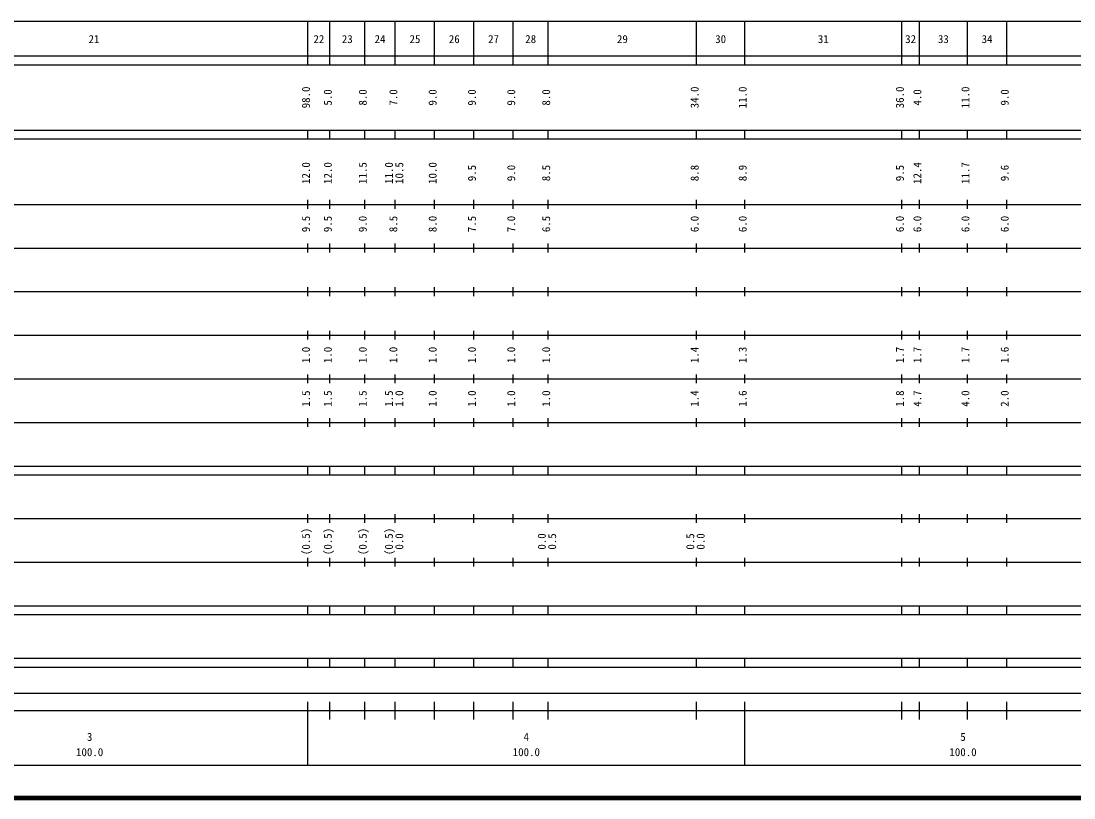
# Model space of a CAD drawing. Units: millimetres on the paper, enlarged 1000 times. Extents: x 40000 to 680000, y 20000 to 380000.
# Drawn here: x 302296 to 543401, y 20000 to 198000 of the extents above; entities that cross this region are included whole.
import ezdxf
from ezdxf.enums import TextEntityAlignment as Align

# ---------------------------------------------------------------- set-up
doc = ezdxf.new("R2010")
doc.units = ezdxf.units.MM
doc.header["$LTSCALE"] = 1000
doc.layers.add('M-TTL', color=7, linetype='Continuous', lineweight=13)
doc.layers.add('M-TTL-BAND', color=7, linetype='Continuous', lineweight=25)
doc.styles.add('ＭＳ ゴシック', font='')
doc.styles.get('ＭＳ ゴシック').set_extended_font_data('MS Gothic')

msp = doc.modelspace()

# ---------------------------------------------------------------- linework, layer by layer
at = {"layer": 'M-TTL', "color": 2, "lineweight": 140}
msp.add_line((40000, 20000), (680000, 20000), dxfattribs=at)
at = {"layer": 'M-TTL-BAND'}
for p, q in [((68000, 198000), (579000, 198000)), ((368000, 188000), (368000, 198000)), ((373000, 188000), (373000, 198000)), ((381000, 188000), (381000, 198000)), ((388000, 188000), (388000, 198000)), ((397000, 188000), (397000, 198000)), ((406000, 188000), (406000, 198000)), ((415000, 188000), (415000, 198000)), ((423000, 188000), (423000, 198000)), ((457000, 188000), (457000, 198000)), ((468000, 188000), (468000, 198000)), ((504000, 188000), (504000, 198000)), ((508000, 188000), (508000, 198000)), ((519000, 188000), (519000, 198000)), ((528000, 188000), (528000, 198000)), ((40000, 190000), (579000, 190000)), ((40000, 188000), (579000, 188000)), ((40000, 173000), (579000, 173000)), ((368000, 171000), (368000, 173000)), ((373000, 171000), (373000, 173000)), ((381000, 171000), (381000, 173000)), ((388000, 171000), (388000, 173000)), ((397000, 171000), (397000, 173000)), ((406000, 171000), (406000, 173000)), ((415000, 171000), (415000, 173000)), ((423000, 171000), (423000, 173000)), ((457000, 171000), (457000, 173000)), ((468000, 171000), (468000, 173000)), ((504000, 171000), (504000, 173000)), ((508000, 171000), (508000, 173000)), ((519000, 171000), (519000, 173000)), ((528000, 171000), (528000, 173000)), ((40000, 171000), (579000, 171000)), ((368000, 155000), (368000, 157000)), ((373000, 155000), (373000, 157000)), ((381000, 155000), (381000, 157000)), ((388000, 155000), (388000, 157000)), ((397000, 155000), (397000, 157000)), ((406000, 155000), (406000, 157000)), ((415000, 155000), (415000, 157000)), ((423000, 155000), (423000, 157000)), ((457000, 155000), (457000, 157000)), ((468000, 155000), (468000, 157000)), ((504000, 155000), (504000, 157000)), ((508000, 155000), (508000, 157000)), ((519000, 155000), (519000, 157000)), ((528000, 155000), (528000, 157000)), ((40000, 156000), (579000, 156000)), ((46000, 146000), (579000, 146000)), ((368000, 145000), (368000, 147000)), ((373000, 145000), (373000, 147000)), ((381000, 145000), (381000, 147000)), ((388000, 145000), (388000, 147000)), ((397000, 145000), (397000, 147000)), ((406000, 145000), (406000, 147000)), ((415000, 145000), (415000, 147000)), ((423000, 145000), (423000, 147000)), ((457000, 145000), (457000, 147000)), ((468000, 145000), (468000, 147000)), ((504000, 145000), (504000, 147000)), ((508000, 145000), (508000, 147000)), ((519000, 145000), (519000, 147000)), ((528000, 145000), (528000, 147000)), ((52000, 136000), (579000, 136000)), ((368000, 135000), (368000, 137000)), ((373000, 135000), (373000, 137000)), ((381000, 135000), (381000, 137000)), ((388000, 135000), (388000, 137000)), ((397000, 135000), (397000, 137000)), ((406000, 135000), (406000, 137000)), ((415000, 135000), (415000, 137000)), ((423000, 135000), (423000, 137000)), ((457000, 135000), (457000, 137000)), ((468000, 135000), (468000, 137000)), ((504000, 135000), (504000, 137000)), ((508000, 135000), (508000, 137000)), ((519000, 135000), (519000, 137000)), ((528000, 135000), (528000, 137000)), ((46000, 126000), (579000, 126000)), ((368000, 125000), (368000, 127000)), ((373000, 125000), (373000, 127000)), ((381000, 125000), (381000, 127000)), ((388000, 125000), (388000, 127000)), ((397000, 125000), (397000, 127000)), ((406000, 125000), (406000, 127000)), ((415000, 125000), (415000, 127000)), ((423000, 125000), (423000, 127000)), ((457000, 125000), (457000, 127000)), ((468000, 125000), (468000, 127000)), ((504000, 125000), (504000, 127000)), ((508000, 125000), (508000, 127000)), ((519000, 125000), (519000, 127000)), ((528000, 125000), (528000, 127000)), ((52000, 116000), (579000, 116000)), ((368000, 115000), (368000, 117000)), ((373000, 115000), (373000, 117000)), ((381000, 115000), (381000, 117000)), ((388000, 115000), (388000, 117000)), ((397000, 115000), (397000, 117000)), ((406000, 115000), (406000, 117000)), ((415000, 115000), (415000, 117000)), ((423000, 115000), (423000, 117000)), ((457000, 115000), (457000, 117000)), ((468000, 115000), (468000, 117000)), ((504000, 115000), (504000, 117000)), ((508000, 115000), (508000, 117000)), ((519000, 115000), (519000, 117000)), ((528000, 115000), (528000, 117000)), ((368000, 105000), (368000, 107000)), ((373000, 105000), (373000, 107000)), ((381000, 105000), (381000, 107000)), ((388000, 105000), (388000, 107000)), ((397000, 105000), (397000, 107000)), ((406000, 105000), (406000, 107000)), ((415000, 105000), (415000, 107000)), ((423000, 105000), (423000, 107000)), ((457000, 105000), (457000, 107000)), ((468000, 105000), (468000, 107000)), ((504000, 105000), (504000, 107000)), ((508000, 105000), (508000, 107000)), ((519000, 105000), (519000, 107000)), ((528000, 105000), (528000, 107000)), ((46000, 106000), (579000, 106000)), ((40000, 96000), (579000, 96000)), ((368000, 94000), (368000, 96000)), ((373000, 94000), (373000, 96000)), ((381000, 94000), (381000, 96000)), ((388000, 94000), (388000, 96000)), ((397000, 94000), (397000, 96000)), ((406000, 94000), (406000, 96000)), ((415000, 94000), (415000, 96000)), ((423000, 94000), (423000, 96000)), ((457000, 94000), (457000, 96000)), ((468000, 94000), (468000, 96000)), ((504000, 94000), (504000, 96000)), ((508000, 94000), (508000, 96000)), ((519000, 94000), (519000, 96000)), ((528000, 94000), (528000, 96000)), ((40000, 94000), (579000, 94000)), ((368000, 83000), (368000, 85000)), ((373000, 83000), (373000, 85000)), ((381000, 83000), (381000, 85000)), ((388000, 83000), (388000, 85000)), ((397000, 83000), (397000, 85000)), ((406000, 83000), (406000, 85000)), ((415000, 83000), (415000, 85000)), ((423000, 83000), (423000, 85000)), ((457000, 83000), (457000, 85000)), ((468000, 83000), (468000, 85000)), ((504000, 83000), (504000, 85000)), ((508000, 83000), (508000, 85000)), ((519000, 83000), (519000, 85000)), ((528000, 83000), (528000, 85000)), ((49000, 84000), (579000, 84000)), ((368000, 73000), (368000, 75000)), ((373000, 73000), (373000, 75000)), ((381000, 73000), (381000, 75000)), ((388000, 73000), (388000, 75000)), ((397000, 73000), (397000, 75000)), ((406000, 73000), (406000, 75000)), ((415000, 73000), (415000, 75000)), ((423000, 73000), (423000, 75000)), ((457000, 73000), (457000, 75000)), ((468000, 73000), (468000, 75000)), ((504000, 73000), (504000, 75000)), ((508000, 73000), (508000, 75000)), ((519000, 73000), (519000, 75000)), ((528000, 73000), (528000, 75000)), ((40000, 74000), (579000, 74000)), ((40000, 64000), (579000, 64000)), ((368000, 62000), (368000, 64000)), ((373000, 62000), (373000, 64000)), ((381000, 62000), (381000, 64000)), ((388000, 62000), (388000, 64000)), ((397000, 62000), (397000, 64000)), ((406000, 62000), (406000, 64000)), ((415000, 62000), (415000, 64000)), ((423000, 62000), (423000, 64000)), ((457000, 62000), (457000, 64000)), ((468000, 62000), (468000, 64000)), ((504000, 62000), (504000, 64000)), ((508000, 62000), (508000, 64000)), ((519000, 62000), (519000, 64000)), ((528000, 62000), (528000, 64000)), ((40000, 62000), (579000, 62000)), ((40000, 52000), (579000, 52000)), ((368000, 50000), (368000, 52000)), ((373000, 50000), (373000, 52000)), ((381000, 50000), (381000, 52000)), ((388000, 50000), (388000, 52000)), ((397000, 50000), (397000, 52000)), ((406000, 50000), (406000, 52000)), ((415000, 50000), (415000, 52000)), ((423000, 50000), (423000, 52000)), ((457000, 50000), (457000, 52000)), ((468000, 50000), (468000, 52000)), ((504000, 50000), (504000, 52000)), ((508000, 50000), (508000, 52000)), ((519000, 50000), (519000, 52000)), ((528000, 50000), (528000, 52000)), ((40000, 50000), (579000, 50000)), ((71000, 44000), (565000, 44000)), ((368000, 27500), (368000, 42000)), ((373000, 38000), (373000, 42000)), ((381000, 38000), (381000, 42000)), ((388000, 38000), (388000, 42000)), ((397000, 38000), (397000, 42000)), ((406000, 38000), (406000, 42000)), ((415000, 38000), (415000, 42000)), ((423000, 38000), (423000, 42000)), ((457000, 38000), (457000, 42000)), ((468000, 27500), (468000, 42000)), ((504000, 38000), (504000, 42000)), ((508000, 38000), (508000, 42000)), ((519000, 38000), (519000, 42000)), ((528000, 38000), (528000, 42000)), ((40000, 40000), (579000, 40000)), ((68000, 27500), (579000, 27500))]:
    msp.add_line(p, q, dxfattribs=at)

# ---------------------------------------------------------------- texts
at = {"layer": 'M-TTL-BAND', "style": 'ＭＳ ゴシック'}
for s, p in [('21', (319000, 192405)), ('22', (370500, 192405)), ('23', (377000, 192405)), ('24', (384500, 192405)), ('25', (392500, 192405)), ('26', (401500, 192405)), ('27', (410500, 192405)), ('28', (419000, 192405)), ('29', (440000, 192405)), ('30', (462500, 192405)), ('31', (486000, 192405)), ('32', (506000, 192405)), ('33', (513500, 192405)), ('34', (523500, 192405)), ('3', (318000, 32523)), ('4', (418000, 32523)), ('5', (518000, 32523)), ('100.0', (318000, 29033)), ('100.0', (418000, 29033)), ('100.0', (518000, 29033))]:
    msp.add_text(s, height=1833, dxfattribs=at).set_placement(p, align=Align.BOTTOM_CENTER)
for s, p in [('98.0', (369000, 180500)), ('5.0', (374000, 180500)), ('8.0', (382000, 180500)), ('7.0', (389000, 180500)), ('9.0', (398000, 180500)), ('9.0', (407000, 180500)), ('9.0', (416000, 180500)), ('8.0', (424000, 180500)), ('34.0', (458000, 180500)), ('11.0', (469000, 180500)), ('36.0', (505000, 180500)), ('4.0', (509000, 180500)), ('11.0', (520000, 180500)), ('9.0', (529000, 180500)), ('12.0', (369000, 163174)), ('12.0', (374000, 163174)), ('11.5', (382000, 163174)), ('11.0', (388000, 163174)), ('10.5', (390370, 163174)), ('10.0', (398000, 163174)), ('9.5', (407000, 163174)), ('9.0', (416000, 163174)), ('8.5', (424000, 163174)), ('8.8', (458000, 163174)), ('8.9', (469000, 163174)), ('9.5', (505000, 163174)), ('12.4', (509000, 163174)), ('11.7', (520000, 163174)), ('9.6', (529000, 163174)), ('9.5', (369000, 151500)), ('9.5', (374000, 151500)), ('9.0', (382000, 151500)), ('8.5', (389000, 151500)), ('8.0', (398000, 151500)), ('7.5', (407000, 151500)), ('7.0', (416000, 151500)), ('6.5', (424000, 151500)), ('6.0', (458000, 151500)), ('6.0', (469000, 151500)), ('6.0', (505000, 151500)), ('6.0', (509000, 151500)), ('6.0', (520000, 151500)), ('6.0', (529000, 151500)), ('1.0', (369000, 121500)), ('1.0', (374000, 121500)), ('1.0', (382000, 121500)), ('1.0', (389000, 121500)), ('1.0', (398000, 121500)), ('1.0', (407000, 121500)), ('1.0', (416000, 121500)), ('1.0', (424000, 121500)), ('1.4', (458000, 121500)), ('1.3', (469000, 121500)), ('1.7', (505000, 121500)), ('1.7', (509000, 121500)), ('1.7', (520000, 121500)), ('1.6', (529000, 121500)), ('1.5', (369000, 111500)), ('1.5', (374000, 111500)), ('1.5', (382000, 111500)), ('1.5', (388000, 111500)), ('1.0', (390370, 111500)), ('1.0', (398000, 111500)), ('1.0', (407000, 111500)), ('1.0', (416000, 111500)), ('1.0', (424000, 111500)), ('1.4', (458000, 111500)), ('1.6', (469000, 111500)), ('1.8', (505000, 111500)), ('4.7', (509000, 111500)), ('4.0', (520000, 111500)), ('2.0', (529000, 111500)), ('(0.5)', (369000, 78764)), ('(0.5)', (374000, 78764)), ('(0.5)', (382000, 78764)), ('(0.5)', (388000, 78764)), ('0.0', (390370, 78764)), ('0.0', (423000, 78764)), ('0.5', (425370, 78764)), ('0.5', (457000, 78764)), ('0.0', (459370, 78764))]:
    msp.add_text(s, height=1833, rotation=90, dxfattribs=at).set_placement(p, align=Align.BOTTOM_CENTER)

doc.saveas('drawing.dxf')
